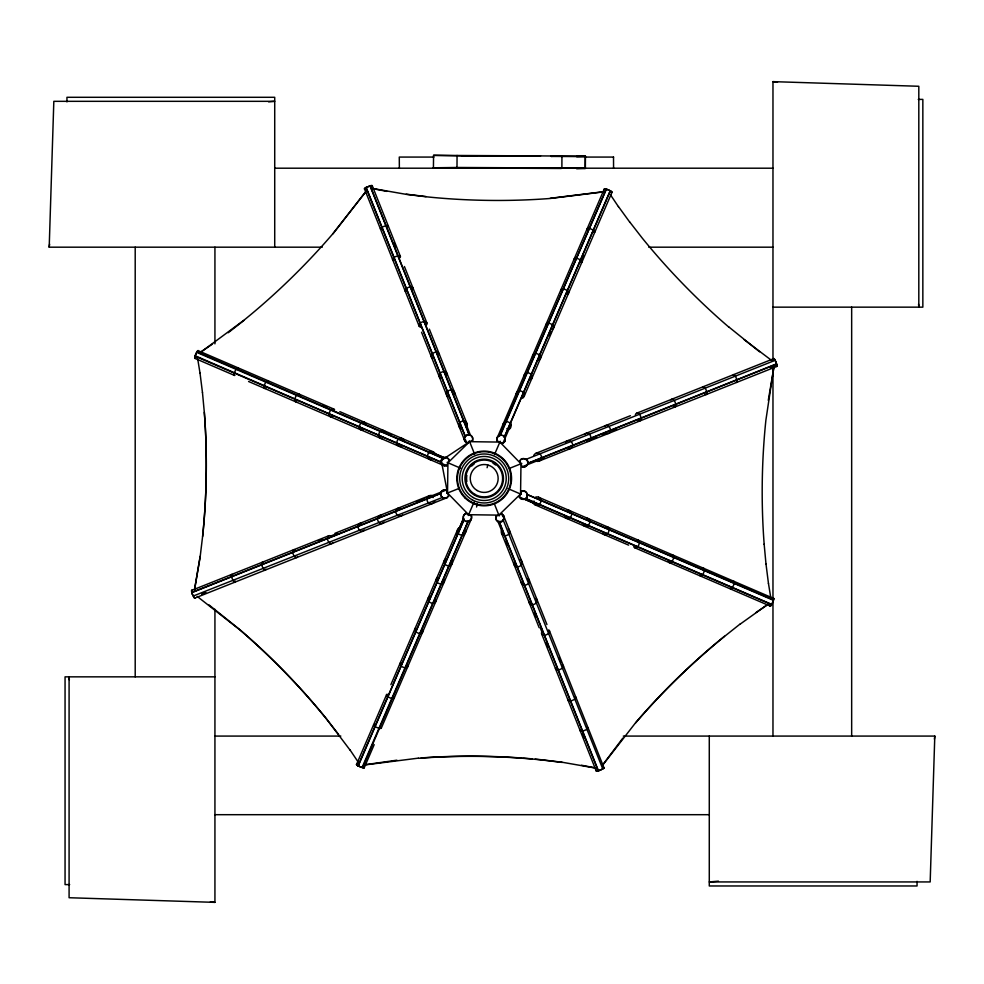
<?xml version="1.0" encoding="UTF-8"?>
<svg xmlns="http://www.w3.org/2000/svg" width="984" height="984" viewBox="0 0 984 984"><rect width="100%" height="100%" fill="white"/><g stroke="black" fill="none" stroke-linecap="round" stroke-linejoin="round"><path stroke-width="1.48" d="M433.427 167.797L433.563 155.349L585.431 156.161L585.369 168.166L576.353 168.522L585.197 168.596L585.259 156.591L576.415 156.505L585.431 156.161M585.369 168.166L456.994 167.477L457.056 155.46M561.876 168.03L561.938 156.025M447.031 497.658C443.636 499.897 439.171 495.567 441.189 492.148A6.974 5.35 68.3 0 1 443.919 489.971L446.305 490.02L448.692 495.924L446.502 497.916L194.77 598.137M443.747 465.506C440.192 464.251 440.512 458.593 444.067 457.671A6.974 5.35 -66.7 0 1 447.548 458.064L449.208 459.786L446.711 465.653L443.747 465.506L248.558 381.484M538.58 505.309L519.294 497.006L520.954 498.728A6.974 5.35 -66.7 0 0 524.423 499.109C529.564 497.732 526.932 489.245 521.803 491.139L519.294 497.006L521.04 498.765A6.962 5.547 -66.7 0 0 524.62 499.196C528.371 498.334 528.457 492.418 524.743 491.287M527.818 463.267C528.371 458.827 521.766 456.724 519.81 460.856C522.11 455.85 530.302 459.811 527.51 464.559A6.962 5.547 68.3 0 1 524.669 466.785L524.669 466.785A6.974 5.35 68.3 0 0 527.313 464.632L527.818 463.267L776.622 363.834M447.523 493.021L447.941 462.763L469.626 441.668L499.884 442.087L520.979 463.772L520.561 494.029L498.876 515.124L468.618 514.706L447.523 493.021L441.201 460.241L443.87 457.585A6.962 5.547 -66.7 0 1 447.462 458.027L449.208 459.786M446.502 497.916C443.058 499.749 438.962 495.493 440.992 492.234A6.962 5.547 68.3 0 1 443.833 489.995L446.305 490.02L426.798 497.793M322.248 247.181L49.2 247.181L53.825 101.327L274.721 101.327L268.607 101.844M623.315 736.081L934.8 736.081L930.175 881.935L709.279 881.935L718.443 881.16M675.787 404.596L675.762 405.064A7.023 2.706 68.3 0 1 673.511 406.896M496.834 439.036L496.994 440.844L502.861 443.353L504.62 441.607A6.962 5.547 23.3 0 0 505.05 438.015C503.771 432.591 496.17 436.342 496.969 438.372M496.858 438.975L496.994 440.844M444.301 465.703L441.422 463.341L441.201 460.241M421.57 332.248L464.731 440.647L466.711 442.837C461.742 440.561 465.629 432.32 470.413 435.137A6.962 5.547 -21.7 0 1 472.64 437.978L472.627 440.463L466.724 442.837L465.604 440.032M504.042 518.691L503.808 516.243L501.791 513.956L495.874 516.329L495.85 518.814A6.962 5.547 -21.7 0 0 498.088 521.655C502.861 524.447 506.735 516.268 501.791 513.956L502.886 516.76M464.731 440.647C463.107 437.24 467.326 433.464 470.487 435.334A6.974 5.35 -21.7 0 1 472.677 438.064L472.627 440.463M49.2 247.181L49.618 244.155M934.382 739.107L934.8 736.081M200.195 556.268L194.512 589.65M768.283 400.353L773.965 366.971M194.525 589.822L200.207 556.44L202.606 536.391A250.096 88.634 -89.2 0 0 204.315 412.321M773.682 368.225L765.884 420.229A250.096 88.634 -89.2 0 0 764.174 544.312M471.557 518.334L471.508 515.948L465.641 513.439L463.87 515.186A6.962 5.547 23.3 0 0 463.439 518.765C464.3 523.82 471.853 520.721 471.361 518.888L381.275 728.16M495.874 516.329L495.85 518.814A6.974 5.35 -21.7 0 0 498.002 521.458L501.754 521.422L503.968 518.506M471.521 518.42L471.508 515.948M195.017 356.147L194.93 356.749A6.79 0.984 -66.7 0 0 195.779 357.635M476.563 507.006L477.412 503.845M487.092 467.707L487.818 464.989M773.449 600.314L527.338 494.657M195.152 355.753L441.189 462.271M496.945 438.458L604.262 189.039M195.262 355.421L195.066 356.196L441.164 462.136M773.326 600.707L772.809 602.233M195.275 355.593L195.816 354.043M773.203 601.027L772.194 603.61M195.41 355.249L196.443 352.678M533.992 500.979L533.156 502.972A7.023 5.166 -66.7 0 0 538.088 505.001L539.515 504.226A4.231 3.112 -66.7 0 0 540.954 500.831L540.782 499.835A6.802 4.994 -66.7 0 0 535.64 497.104M356.54 764.445L386.577 694.655M390.882 684.679L457.732 529.38M497.129 437.905L497.818 436.761M456.748 534.091L463.255 518.986M465.752 530.979A6.802 4.994 23.3 0 1 462.8 534.927L461.803 535.111A4.231 3.112 23.3 0 1 458.421 533.672L457.646 532.233L463.526 518.568A6.974 5.35 23.3 0 1 463.907 515.099L465.641 513.439M498.667 436.084L499.294 435.568M499.208 435.764L499.909 435.285M358.705 766.192L358.041 765.847L463.981 519.687L463.526 518.568M499.811 435.506L606.341 189.186L607.743 189.691M358.225 765.946L463.993 519.712M500.376 435.334L606.328 189.014M465.739 521.311L468.679 521.286L471.361 518.888M468.261 515.53L473.993 502.209M494.497 454.583L500.229 441.262M511.163 424.055L502.861 443.353L504.583 441.693A6.974 5.35 23.3 0 0 504.964 438.224L503.095 435.641M467.978 521.483L362.05 767.569L361.436 767.2M504.349 436.896L610.277 190.847L608.075 189.666M363.49 766.868A6.79 0.984 23.3 0 1 362.592 767.717L468.126 521.458M504.509 437.093L610.264 190.687M549.33 335.384L550.954 331.62M581.778 260.022L583.524 255.963M364.228 767.754L374.178 744.642M524.128 396.368L611.962 192.335M772.649 602.417L771.69 604.594L525.542 498.654M195.988 353.859L196.788 352.026M772.022 603.77L771.788 604.422L525.751 498.507M196.8 352.014L197.034 351.645A7.011 1.009 -66.7 0 1 198.276 351.608M771.665 604.447L771.456 604.976A7.011 1.009 -66.7 0 1 770.201 605.012M448.679 495.936L446.945 497.695M365.199 192.372L332.912 233.688A250.096 88.634 -44.2 0 1 243.958 320.206L200.601 352.321M366.048 191.376L332.924 233.848M602.429 765.257L622.774 738.184M602.442 765.417L635.566 722.773A250.096 88.634 -44.2 0 1 724.507 636.254M428.975 452.566L430.414 451.791L444.067 457.671M228.214 332.74L243.983 320.378M740.263 623.893L724.519 636.414A250.096 88.634 -44.2 0 0 635.578 722.933M740.275 624.053L767.889 604.299M200.588 352.149L212.507 344.056M755.97 612.565L767.901 604.471M441.447 460.352L469.626 441.668M370.218 185.73L365.679 187.796A6.79 0.984 -21.7 0 0 365.654 189.026M503.291 520.253L602.811 768.996A6.79 0.984 -21.7 0 0 602.835 767.766M366.159 187.341L365.667 187.624A6.79 0.984 -21.7 0 0 365.642 188.867M602.306 769.119L600.375 770.152M366.429 187.378L370.661 185.632A7.011 1.009 -21.7 0 1 371.571 186.493M602.048 769.242L600.707 769.845M191.671 590.363L328.779 535.776M334.966 533.303L429.442 495.69M535.911 453.329L630.4 415.715M636.599 413.243L773.719 358.656M318.508 540.905L322.592 539.269M330.747 536.022L337.106 533.5M417.179 501.619L424.043 498.876M192.089 593.463L191.794 592.442L440.721 493.267M192.347 594.164L191.855 592.626L440.684 493.525M526.096 459.344L775.134 360.328L775.417 360.894M446.687 493.353L458.815 488.519M509.687 468.273L521.803 463.439M193.221 596.046L442.394 497.449M527.781 463.526L776.671 364.018M201.757 594.238L205.877 592.589M544.447 457.904L522.184 466.773L519.798 460.869M592.257 438.876L596.538 437.167M602.245 434.903L606.525 433.194M612.048 430.992L616.193 429.344M770.472 367.918L774.605 366.282M523.402 466.957L524.657 466.785L522.184 466.773L523.451 466.945M539.048 461.09L776.831 366.429M600.363 769.98L599.317 770.546M600.006 770.128L598.973 770.669M598.961 770.497L597.817 770.989A7.011 1.009 -21.7 0 1 596.919 770.128M598.629 770.607L597.805 770.816M521.803 491.139L524.841 491.323M603.61 191.695L550.154 198.313M603.622 191.855L550.167 198.473A250.096 88.634 0.8 0 1 426.084 196.763L406.207 194.352L372.813 188.51M364.855 764.765L396.896 760.189M364.867 764.925L418.323 758.147M410.426 286.861L410.033 286.922A4.231 1.624 -21.7 0 0 406.613 288.287L405.925 288.878A6.802 2.62 -21.7 0 0 405.802 291.633M585.259 156.591L551.114 156.419M433.329 167.797L456.994 167.477M440.684 167.87L457.228 167.92M918.244 99.396L922.844 99.396L922.844 307.156L772.969 307.156M433.919 157.071L399.283 157.071L399.356 168.202M584.767 157.071L613.573 157.071M274.721 168.202L772.969 168.202M648.788 247.181L772.969 247.181M214.93 676.844L65.055 676.844L65.055 884.604L69.655 884.604M214.93 736.081L340.821 736.081M214.93 814.691L709.279 814.691M540.56 155.964L461.582 155.878L476.748 155.964M551.163 156.025L557.227 156.05L551.04 156.358M465.998 155.964L433.563 155.349M456.822 167.932L561.298 168.473M436.404 352.112L435.986 352.124A4.231 2.374 -21.7 0 0 432.579 353.502L431.939 354.215A6.79 3.813 -21.7 0 0 432.652 358.287M772.969 359.431L772.969 81.635L918.81 86.272L918.81 307.156L918.564 304.105M214.93 609.317L214.93 902.365L69.089 897.728L69.089 676.844L69.335 679.895M410.451 286.861L410.918 286.873A7.023 2.706 -21.7 0 1 412.751 289.136M444.227 465.666L446.699 465.653L442.554 463.858M406.195 194.192L426.072 196.591M562.294 762.428L542.405 760.029A250.096 88.634 0.8 0 0 418.335 758.32M772.969 81.635L777.495 82.262M210.404 901.738L214.93 902.365M372.825 188.67L386.983 191.388M581.495 765.245L595.652 767.951M595.664 768.11L562.282 762.268L542.393 759.857A250.096 88.634 0.8 0 0 535.161 759.144M436.429 352.112L436.921 352.211A7.011 3.936 -21.7 0 1 439.368 354.707M361.755 767.311L362.579 767.557A6.79 0.984 23.3 0 0 363.477 766.696M607.042 189.26L610.105 190.761M361.103 767.237L360.39 766.794M506.834 428.643L508.826 429.491A7.023 5.166 23.3 0 0 510.856 424.559L510.376 423.464M198.19 350.685L333.748 409.036M339.861 411.669L433.267 451.877M538.506 497.203L773.609 598.407M322.863 405.396L326.897 407.13M386.897 432.972L390.869 434.682M429.91 451.484L443.661 457.4M442.948 458.138L197.046 351.817A7.011 1.009 -66.7 0 1 198.288 351.78M527.313 494.522L773.559 599.883A6.79 0.984 -66.7 0 0 772.932 598.69M196.702 352.37L442.751 458.286M447.117 462.406L460.438 468.138M508.064 488.642L521.372 494.374M524.423 499.109L538.088 505.001M194.893 358.373L234.487 375.421M535.234 504.915L628.628 545.124M634.754 547.756L770.3 606.107M360.058 766.807L359.012 766.179M359.713 766.659L358.028 765.675M501.459 530.351A7.023 5.166 -21.7 0 0 503.501 535.284L505.063 535.739A4.231 3.112 -21.7 0 0 508.482 534.361L509.06 533.537A6.802 4.994 -21.7 0 0 508.347 528.666M610.449 190.798L610.818 191.031A7.011 1.009 23.3 0 1 610.855 192.274M610.474 190.958L610.83 191.191A7.011 1.009 23.3 0 1 610.867 192.446M358.028 765.835L357.647 765.429A7.011 1.009 23.3 0 1 357.623 764.187M772.44 361.042L744.187 339.689M197.206 596.427L239.702 629.723A250.096 88.634 45.8 0 1 326.221 718.664L338.582 734.421M759.574 351.78L728.775 326.909M208.915 604.852L239.69 629.551A250.096 88.634 45.8 0 1 326.208 718.505L350.07 750.115M444.879 564.127L445.174 564.435A4.231 2.866 23.3 0 0 448.556 565.874L449.54 565.751A6.79 4.6 23.3 0 0 452.099 561.028M510.364 423.44L510.081 423.12A4.231 3.112 23.3 0 0 506.686 421.681L505.69 421.853A6.802 4.994 23.3 0 0 502.812 426.404M629.895 222.2L642.269 238.128A250.096 88.634 45.8 0 0 728.787 327.069M618.407 206.505L629.908 222.372M610.314 194.574L618.419 206.677M350.058 749.956L358.176 762.046M193.344 596.304L193.651 596.956A6.79 0.984 68.3 0 0 194.943 597.669M444.866 564.115L444.608 563.635A7.011 4.748 23.3 0 1 445.285 559.158M775.134 360.328L774.851 359.837A6.79 0.984 68.3 0 0 773.621 359.812M775.269 360.587L774.839 359.664A6.79 0.984 68.3 0 0 773.609 359.64M775.552 361.067L775.859 361.915M192.925 595.566L192.618 594.705M775.699 361.399L776.007 362.272M192.778 595.222L192.483 594.348M433.095 497.596L432.296 495.604A7.023 5.166 68.3 0 0 427.363 497.646L426.896 499.208A4.231 3.112 68.3 0 0 428.274 502.627L429.11 503.218A6.802 4.994 68.3 0 0 433.981 502.504M372.284 185.816L400.39 256.418M404.412 266.516L426.872 322.924M429.332 329.123L466.945 423.587M503.771 516.145L546.932 624.545M549.392 630.744L603.991 767.864M393.883 242.691L395.519 246.799M464.854 420.943L470.487 435.334M559.17 658.099L560.794 662.195M370.23 185.902L469.368 434.867M370.033 185.951L469.122 434.83M469.294 440.844L474.657 454.313M494.374 503.833L499.196 515.948M366.171 187.501L465.284 436.429L366.073 187.563M499.38 521.963L598.457 770.829M499.122 521.926L598.26 770.89M497.547 520.536L503.513 535.271M505.825 541.348L507.473 545.468M534.398 613.106L536.046 617.251M540.364 628.075L541.876 631.888M546.206 642.773L547.83 646.857M582.565 734.089L584.25 738.308M364.511 188.928L419.098 326.048M501.545 533.205L539.158 627.669M541.63 633.868L596.218 770.976M775.995 362.1L776.278 362.973M192.495 594.52L192.212 593.647M776.13 362.456L776.401 363.33M776.733 364.228L776.843 364.818A7.011 1.009 68.3 0 1 775.982 365.728M191.745 592.393L191.646 591.802A7.011 1.009 68.3 0 1 192.507 590.904M768.455 583.377L770.779 597.768M197.698 358.853L200.035 373.243M766.007 564.078L768.467 583.549M200.023 373.084L202.47 392.542M675.787 404.572L675.725 404.178A4.231 1.624 68.3 0 0 674.36 400.759L673.769 400.07A6.802 2.62 68.3 0 0 671.014 399.947M764.15 544.14L766.019 564.25M202.458 392.37L204.328 412.481A250.096 88.634 -89.2 0 1 202.606 536.551M917.051 881.356L917.051 885.969L709.279 885.969L709.279 736.081M851.664 307.156L851.664 736.081M772.969 367.118L772.969 736.081M613.512 157.071L613.573 168.202M274.721 247.181L274.721 97.293L66.949 97.293L66.949 101.893M214.93 247.181L214.93 343.846M135.202 247.181L135.202 676.844M235.139 580.954A6.802 1.39 68.3 0 1 233.454 581.101L232.999 580.375A4.231 0.861 68.3 0 1 231.634 576.956L231.461 576.12A7.023 1.439 68.3 0 1 232.765 575.037M265.938 569.084A6.79 1.98 68.3 0 1 263.663 569.072L263.146 568.371A4.231 1.242 68.3 0 1 261.781 564.951L261.67 564.09A7.011 2.054 68.3 0 1 263.011 562.331M297.623 556.477A6.802 2.62 68.3 0 1 294.72 556.71L294.142 556.034A4.231 1.624 68.3 0 1 292.765 552.614L292.728 551.729A7.023 2.706 68.3 0 1 294.622 549.736M332.764 542.799A6.802 3.247 68.3 0 1 329.456 542.885L328.804 542.233A4.231 2.017 68.3 0 1 327.426 538.814L327.451 537.904A7.023 3.358 68.3 0 1 330.317 535.825M364.142 529.995A6.79 3.813 68.3 0 1 360.058 530.696L359.357 530.068A4.231 2.374 68.3 0 1 357.979 526.649L358.065 525.714A7.011 3.936 68.3 0 1 361.497 523.414M383.047 523.144A6.79 4.219 68.3 0 1 379.603 522.922L378.852 522.307A4.231 2.632 68.3 0 1 377.475 518.888L377.598 517.941A7.011 4.354 68.3 0 1 381.423 515.481M384.08 522.049A6.79 4.219 68.3 0 1 383.44 522.848M402.456 515.05A6.79 4.6 68.3 0 1 397.942 515.616L397.155 515.026A4.231 2.866 68.3 0 1 395.777 511.606L395.937 510.634A7.011 4.748 68.3 0 1 400.697 508.187M434.682 501.508A6.802 4.994 68.3 0 1 434.362 502.037M586.808 727.508A6.802 1.39 -21.7 0 1 586.956 729.193L586.23 729.648A4.231 0.861 -21.7 0 1 582.811 731.014L581.974 731.173A7.023 1.439 -21.7 0 1 580.892 729.87M575.283 696.783A6.79 1.98 -21.7 0 1 574.927 698.972L574.226 699.501A4.231 1.242 -21.7 0 1 570.806 700.866L569.945 700.965A7.011 2.054 -21.7 0 1 568.174 699.636M562.331 665.012A6.802 2.62 -21.7 0 1 562.565 667.915L561.889 668.505A4.231 1.624 -21.7 0 1 558.469 669.87L557.584 669.907A7.023 2.706 -21.7 0 1 555.517 668.357M548.654 629.883A6.802 3.247 -21.7 0 1 548.74 633.192L548.088 633.844A4.231 2.017 -21.7 0 1 544.669 635.221L543.758 635.197A7.023 3.358 -21.7 0 1 541.68 632.318M535.837 598.493A6.79 3.813 -21.7 0 1 536.551 602.577L535.923 603.29A4.231 2.374 -21.7 0 1 532.504 604.668L531.569 604.582A7.011 3.936 -21.7 0 1 529.158 601.63M527.904 578.555A6.79 4.219 -21.7 0 1 528.765 583.045L528.162 583.795A4.231 2.632 -21.7 0 1 524.743 585.173L523.796 585.037A7.011 4.354 -21.7 0 1 521.225 582.221M519.946 559.564A6.79 4.6 -21.7 0 1 521.471 564.705L520.868 565.492A4.231 2.866 -21.7 0 1 517.461 566.87L516.489 566.71A7.011 4.748 -21.7 0 1 513.882 562.504M466.859 481.533A17.614 17.614 0 0 1 466.859 475.407M471.754 466.01A17.614 17.614 0 0 1 474.103 464.042M493.009 463.218A17.614 17.614 0 0 1 495.53 464.977M733.351 375.445A6.802 1.39 68.3 0 1 735.036 375.691L735.491 376.417A4.231 0.861 68.3 0 1 736.868 379.836L737.028 380.673A7.023 1.439 68.3 0 1 736.229 382.222M702.76 387.081A6.79 1.98 68.3 0 1 704.827 387.721L705.344 388.422A4.231 1.242 68.3 0 1 706.721 391.841L706.819 392.702A7.011 2.054 68.3 0 1 704.876 394.031M635.369 414.854A6.802 3.247 68.3 0 1 639.046 413.907L639.698 414.559A4.231 2.017 68.3 0 1 641.064 417.979L641.039 418.889A7.023 3.358 68.3 0 1 638.173 420.967M604.619 426.379A6.79 3.813 68.3 0 1 608.432 426.097L609.145 426.724A4.231 2.374 68.3 0 1 610.523 430.143L610.437 431.078A7.011 3.936 68.3 0 1 607.472 433.489M584.717 434.301A6.79 4.219 68.3 0 1 588.887 433.87L589.65 434.485A4.231 2.632 68.3 0 1 591.027 437.905L590.892 438.852A7.011 4.354 68.3 0 1 587.067 441.312M565.702 442.185A6.79 4.6 68.3 0 1 570.548 441.176L571.347 441.767A4.231 2.866 68.3 0 1 572.725 445.186L572.553 446.158A7.011 4.748 68.3 0 1 568.358 448.766M533.82 455.284A6.802 4.994 68.3 0 1 539.38 453.587L540.216 454.165A4.231 3.112 68.3 0 1 541.594 457.572L541.126 459.134A7.023 5.166 68.3 0 1 536.206 461.188M234.832 375.396A6.802 1.39 -66.7 0 1 234.29 373.686L234.475 372.85A4.231 0.861 -66.7 0 1 235.926 369.455L236.406 368.754A7.023 1.439 -66.7 0 1 238.103 368.533M265.754 388.163A6.79 1.98 -66.7 0 1 264.155 386.54L264.278 385.679A4.231 1.242 -66.7 0 1 265.729 382.284L266.27 381.608A7.011 2.054 -66.7 0 1 268.46 381.3M296.713 401.804A6.802 2.62 -66.7 0 1 294.856 399.762L294.929 398.864A4.231 1.624 -66.7 0 1 296.368 395.482L296.971 394.83A7.023 2.706 -66.7 0 1 299.862 395.125M332.014 416.687A6.802 3.247 -66.7 0 1 329.185 414.535L329.185 413.624A4.231 2.017 -66.7 0 1 330.636 410.23L331.3 409.602A7.023 3.358 -66.7 0 1 334.597 409.774M362.838 429.959A6.79 3.813 -66.7 0 1 359.455 427.56L359.394 426.626A4.231 2.374 -66.7 0 1 360.845 423.231L361.558 422.628A7.011 3.936 -66.7 0 1 365.618 423.428M382.555 438.433A6.79 4.219 -66.7 0 1 378.766 435.887L378.668 434.916A4.231 2.632 -66.7 0 1 380.119 431.533L380.869 430.943A7.011 4.354 -66.7 0 1 385.027 431.484M385.322 431.914A7.011 4.354 -66.7 0 1 385.568 432.394M401.607 446.244A6.79 4.6 -66.7 0 1 396.909 443.686L396.761 442.714A4.231 2.866 -66.7 0 1 398.2 439.319L399 438.753A7.011 4.748 -66.7 0 1 403.489 439.43M403.821 439.873A7.011 4.748 -66.7 0 1 404.104 440.377M428.975 452.566A4.231 3.112 -66.7 0 0 427.536 455.949L427.708 456.957A6.802 4.994 -66.7 0 0 431.656 459.897M430.414 451.791A7.023 5.166 -66.7 0 1 435.346 453.821M370.673 185.804A7.011 1.009 -21.7 0 1 371.866 186.443M381.288 229.284A6.802 1.39 -21.7 0 1 381.546 227.599L382.272 227.144A4.231 0.861 -21.7 0 1 385.691 225.779L386.527 225.607A7.023 1.439 -21.7 0 1 388.2 226.209M393.206 260.01A6.79 1.98 -21.7 0 1 393.563 257.808L394.264 257.291A4.231 1.242 -21.7 0 1 397.696 255.926L398.545 255.815A7.011 2.054 -21.7 0 1 399.885 257.771M420.697 327.278A6.802 3.247 -21.7 0 1 420.242 327.118M419.516 326.663A6.802 3.247 -21.7 0 1 419.762 323.601L420.414 322.949A4.231 2.017 -21.7 0 1 423.833 321.571L424.744 321.596A7.023 3.358 -21.7 0 1 426.613 324.904M440.156 377.93A6.79 4.219 -21.7 0 1 439.725 373.748L440.34 372.998A4.231 2.632 -21.7 0 1 443.759 371.62L444.707 371.743A7.011 4.354 -21.7 0 1 447.265 375.064M448.04 396.946A6.79 4.6 -21.7 0 1 447.031 392.087L447.622 391.3A4.231 2.866 -21.7 0 1 451.041 389.922L452 390.082A7.011 4.748 -21.7 0 1 454.62 394.289M461.127 428.827A6.802 4.994 -21.7 0 1 460.61 428.507M460.143 428.126A6.802 4.994 -21.7 0 1 459.442 423.255L460.02 422.431A4.231 3.112 -21.7 0 1 463.427 421.041L464.989 421.521A7.023 5.166 -21.7 0 1 467.043 426.441M357.659 765.601A7.011 1.009 23.3 0 1 357.635 764.347M381.115 727.582A6.802 1.39 23.3 0 1 379.541 728.357L378.705 728.172A4.231 0.861 23.3 0 1 375.31 726.709L374.609 726.241A7.023 1.439 23.3 0 1 374.387 724.544M394.006 696.893A6.79 1.98 23.3 0 1 392.395 698.492L391.534 698.357A4.231 1.242 23.3 0 1 388.139 696.906L387.462 696.377A7.011 2.054 23.3 0 1 387.155 694.187M407.499 665.565A6.802 2.62 23.3 0 1 405.617 667.779L404.719 667.718A4.231 1.624 23.3 0 1 401.337 666.266L400.685 665.676A7.023 2.706 23.3 0 1 400.98 662.786M422.677 631.051A6.802 3.247 23.3 0 1 420.389 633.45L419.467 633.45A4.231 2.017 23.3 0 1 416.084 632.011L415.457 631.347A7.023 3.358 23.3 0 1 415.629 628.05M435.801 599.809A6.79 3.813 23.3 0 1 433.415 603.192L432.48 603.254A4.231 2.374 23.3 0 1 429.086 601.802L428.483 601.089A7.011 3.936 23.3 0 1 429.75 596.821M444.288 580.093A6.79 4.219 23.3 0 1 441.73 583.869L440.771 583.967A4.231 2.632 23.3 0 1 437.376 582.528L436.798 581.765A7.011 4.354 23.3 0 1 437.339 577.62M457.646 532.233A7.023 5.166 23.3 0 1 459.676 527.301M772.957 598.85A6.79 0.984 -66.7 0 1 773.572 600.056M732.92 582.024A6.802 1.39 -66.7 0 1 734.212 583.106L734.015 583.942A4.231 0.861 -66.7 0 1 732.563 587.325L732.096 588.038A7.023 1.439 -66.7 0 1 730.411 587.879M703.043 568.444A6.79 1.98 -66.7 0 1 704.347 570.253L704.212 571.114A4.231 1.242 -66.7 0 1 702.76 574.496L702.232 575.185A7.011 2.054 -66.7 0 1 699.956 575.148M671.039 555.382A6.802 2.62 -66.7 0 1 673.634 557.03L673.573 557.928A4.231 1.624 -66.7 0 1 672.121 561.311L671.531 561.962A7.023 2.706 -66.7 0 1 668.53 561.237M637.312 539.921A6.802 3.247 -66.7 0 1 639.305 542.258L639.305 543.168A4.231 2.017 -66.7 0 1 637.853 546.563L637.201 547.19A7.023 3.358 -66.7 0 1 633.696 546.624M605.652 526.834A6.79 3.813 -66.7 0 1 609.047 529.22L609.096 530.167A4.231 2.374 -66.7 0 1 607.657 533.562L606.931 534.164A7.011 3.936 -66.7 0 1 603.143 533.771M586.968 518.248A6.79 4.219 -66.7 0 1 589.723 520.905L589.822 521.877A4.231 2.632 -66.7 0 1 588.383 525.259L587.62 525.85A7.011 4.354 -66.7 0 1 583.168 524.878M568.002 510.315A6.79 4.6 -66.7 0 1 571.593 513.107L571.729 514.078A4.231 2.866 -66.7 0 1 570.289 517.473L569.49 518.039A7.011 4.748 -66.7 0 1 564.681 516.92M604.705 189.691A6.79 0.984 23.3 0 1 605.898 189.076M587.879 229.727A6.802 1.39 23.3 0 1 588.961 228.436L589.797 228.62A4.231 0.861 23.3 0 1 593.18 230.072L593.893 230.551A7.023 1.439 23.3 0 1 593.733 232.236M574.189 259.321A6.79 1.98 23.3 0 1 576.107 258.3L576.968 258.435A4.231 1.242 23.3 0 1 580.351 259.874L581.04 260.416A7.011 2.054 23.3 0 1 581.003 262.691M561.237 291.608A6.802 2.62 23.3 0 1 562.885 289.001L563.77 289.075A4.231 1.624 23.3 0 1 567.165 290.514L567.817 291.116A7.023 2.706 23.3 0 1 567.091 294.118M545.96 326.171A6.802 3.247 23.3 0 1 548.1 323.342L549.023 323.342A4.231 2.017 23.3 0 1 552.418 324.781L553.045 325.446A7.023 3.358 23.3 0 1 552.479 328.951M532.885 357.475A6.79 3.813 23.3 0 1 535.075 353.6L536.022 353.539A4.231 2.374 23.3 0 1 539.417 354.99L540.007 355.704A7.011 3.936 23.3 0 1 539.626 359.504M539.22 359.763A7.011 3.936 23.3 0 1 538.74 359.972M524.115 376.183A6.79 4.219 23.3 0 1 526.76 372.924L527.719 372.813A4.231 2.632 23.3 0 1 531.114 374.264L531.692 375.027A7.011 4.354 23.3 0 1 530.733 379.467M516.169 394.104A6.79 4.6 23.3 0 1 518.962 391.054L519.933 390.906A4.231 2.866 23.3 0 1 523.328 392.358L523.894 393.157A7.011 4.748 23.3 0 1 523.217 397.634M522.775 397.966A7.011 4.748 23.3 0 1 522.27 398.249M771.431 604.816A7.011 1.009 -66.7 0 1 770.189 604.84M603.745 767.557A6.79 0.984 -21.7 0 1 602.798 768.836M421.213 757.938A250.096 88.634 0.8 0 1 522.012 758.049M523.476 758.16A250.096 88.634 0.8 0 1 532.246 758.885M194.906 597.743A6.79 0.984 68.3 0 1 193.627 596.784M195.533 357.77A6.79 0.984 -66.7 0 1 194.918 356.577M776.831 364.658A7.011 1.009 68.3 0 1 775.97 365.556M471.951 499.688A24.502 24.502 0 0 0 508.703 478.47A24.502 24.502 0 0 0 471.951 457.252A24.502 24.502 0 0 0 471.951 499.688M465.284 497.387A26.765 26.765 0 0 0 510.056 485.395A26.765 26.765 0 0 0 477.277 452.615A26.765 26.765 0 0 0 465.284 497.387M464.866 497.806A27.355 27.355 0 0 0 510.634 485.543A27.355 27.355 0 0 0 477.129 452.05A27.355 27.355 0 0 0 464.866 497.806M474.571 495.161A19.274 19.274 0 0 0 503.476 478.47A19.274 19.274 0 0 0 474.571 461.779A19.274 19.274 0 0 0 474.571 495.161M473.193 497.547A22.029 22.029 0 0 0 506.231 478.47A22.029 22.029 0 0 0 473.193 459.393A22.029 22.029 0 0 0 473.193 497.547M475.001 494.411A18.401 18.401 0 0 0 502.615 478.47A18.401 18.401 0 0 0 475.001 462.529A18.401 18.401 0 0 0 475.001 494.411M477.228 490.549A13.948 13.948 0 0 0 498.15 478.47A13.948 13.948 0 0 0 477.228 466.391A13.948 13.948 0 0 0 477.228 490.549"/></g></svg>
